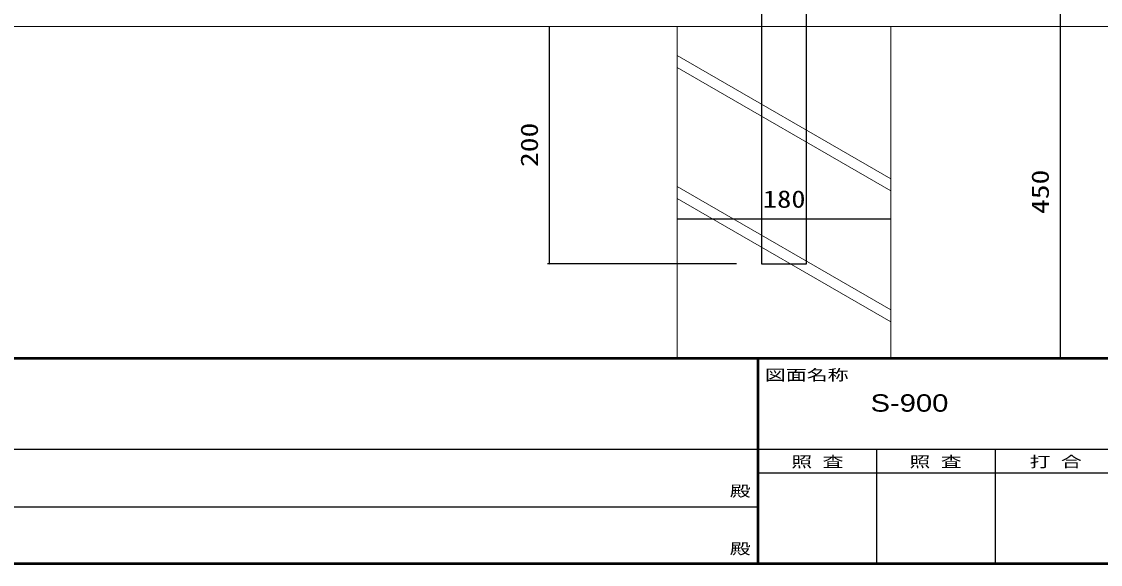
# Model space of a CAD drawing. Units: millimetres, scale not verified. Extents: x -210 to 199, y -148 to 137.
# Drawn here: x -5.4 to 108.2, y -148.1 to -90.9 of the extents above; entities that cross this region are included whole.
import ezdxf
from ezdxf.enums import TextEntityAlignment as Align

# ---------------------------------------------------------------- set-up
doc = ezdxf.new("R2010")
doc.units = ezdxf.units.MM
for name, color, linetype, lineweight in [('0-0', 6, 'Continuous', 25), ('0-1_0', 6, 'Continuous', 25), ('0-2_DIM1', 3, 'Continuous', 25), ('0-8_支柱', 60, 'Continuous', 25), ('0-9_THN', 4, 'Continuous', 9)]:
    doc.layers.add(name, color=color, linetype=linetype, lineweight=lineweight)
doc.styles.add('Arial', font='')
doc.styles.add('ＭＳ ゴシック', font='')
doc.styles.add('ＭＳ 明朝', font='')
doc.styles.get('Arial').set_extended_font_data('Arial')
doc.styles.get('ＭＳ ゴシック').set_extended_font_data('MS Gothic')
doc.styles.get('ＭＳ 明朝').set_extended_font_data('MS Mincho')

# ---------------------------------------------------------------- blocks, each defined once
blk = doc.blocks.new('A$C54DE35E0')
at = {"layer": '0-1_0'}
for p, q in [((0, -368.5), (556.725, -368.5)), ((0.2, -368.7), (556.525, -368.7)), ((386.873, -368.5), (386.873, -399)), ((387.073, -368.5), (387.073, -399)), ((236.106, -382), (541.973, -382)), ((404.473, -382), (404.473, -399)), ((421.973, -382), (421.973, -399)), ((386.973, -385.5), (456.973, -385.5)), ((236.106, -390.5), (386.973, -390.5)), ((556.525, -398.8), (0.2, -398.8))]:
    blk.add_line(p, q, dxfattribs=at)
blk.add_lwpolyline([(556.725, -399), (0, -399), (0, 0)], dxfattribs=at)
at = {"layer": '0-1_0', "style": 'ＭＳ 明朝', "width": 1.4}
for s, p in [('図面名称', (388.026, -372.372)), ('照 査', (391.914, -385.156)), ('照 査', (409.32, -385.156)), ('打 合', (427.028, -385.156)), ('殿', (382.847, -389.481)), ('殿', (382.847, -397.981))]:
    blk.add_text(s, height=1.613, dxfattribs=at).set_placement(p, align=Align.BOTTOM_LEFT)
blk = doc.blocks.new('filled_dot')
at = {"color": 0, "linetype": 'Continuous', "lineweight": -2, "const_width": 1.25}
blk.add_lwpolyline([(-0.625, 0, 1), (0.625, 0, 1)], format="xyb", close=True, dxfattribs=at)
blk = doc.blocks.new('filled_arrow')
at = {"color": 0, "linetype": 'Continuous', "lineweight": -2}
blk.add_solid([(7.5, 1.25), (0, 0), (7.5, -1.25)], dxfattribs=at)
blk = doc.blocks.new('Viewport_NO.1')
at = {"layer": '0-2_DIM1'}
for p, q in [((34607.497, -63920.38), (34607.497, -63970.38)), ((34177.193, -63970.38), (34177.193, -64170.38)), ((34607.497, -63970.38), (34607.497, -64249.102)), ((34284.965, -64132.43), (34464.965, -64132.43)), ((34334.965, -64170.38), (34175.943, -64170.38))]:
    blk.add_line(p, q, dxfattribs=at)
at = {"layer": '0-8_支柱'}
blk.add_lwpolyline([(34355.965, -64170.38), (34393.965, -64170.38), (34393.965, -63060.38), (34355.965, -63060.38)], close=True, dxfattribs=at)
at = {"layer": '0-9_THN'}
for p, q in [((32154.078, -63970.38), (34284.965, -63970.38)), ((34284.965, -64249.102), (34284.965, -63970.38)), ((34284.965, -63970.38), (34464.965, -63970.38)), ((34464.965, -64098.786), (34284.965, -63994.863)), ((34464.965, -64108.786), (34284.965, -64004.863)), ((34464.965, -64209.084), (34284.965, -64105.161)), ((34464.965, -64219.084), (34284.965, -64115.161))]:
    blk.add_line(p, q, dxfattribs=at)
blk.add_lwpolyline([(34464.965, -64249.102), (34464.965, -63970.38), (34890.729, -63970.38)], dxfattribs=at)
at = {"layer": '0-0', "xscale": 5.715959, "yscale": 5.715959}
blk.add_blockref('A$C54DE35E0', (32140.978, -62142.773), dxfattribs=at)
at = {"layer": '0-2_DIM1'}
for name, p, xscale, yscale, rotation in [('filled_dot', (34177.193, -63970.38), 0.4, 0.4, 90), ('filled_dot', (34607.497, -63970.38), 0.4, 0.4, 270), ('filled_dot', (34607.497, -63970.38), 0.4, 0.4, 90), ('filled_dot', (34284.965, -64132.43), 0.4, 0.4, 180), ('filled_dot', (34177.193, -64170.38), 0.4, 0.4, 270), ('filled_arrow', (34607.497, -64249.102), 0.133, 0.133, 270)]:
    blk.add_blockref(name, p, dxfattribs=dict(at, xscale=xscale, yscale=yscale, rotation=rotation))
at = {"layer": '0-2_DIM1', "xscale": 0.4, "yscale": 0.4}
blk.add_blockref('filled_dot', (34464.965, -64132.43), dxfattribs=at)
at = {"layer": '0-1_0', "color": 7, "style": 'Arial', "width": 1.2}
blk.add_text('S-900', height=14.66, dxfattribs=at).set_placement((34447.891, -64299.21), align=Align.BOTTOM_LEFT)
at = {"layer": '0-2_DIM1', "style": 'ＭＳ ゴシック', "width": 1.25}
for s, p in [('200', (34172.193, -64088.756)), ('450', (34602.497, -64128.32))]:
    blk.add_text(s, height=14.66, rotation=90, dxfattribs=at).set_placement(p, align=Align.BOTTOM_LEFT)
at = {"layer": '0-2_DIM1', "style": 'ＭＳ ゴシック', "width": 1.2}
blk.add_text('180', height=14.66, dxfattribs=at).set_placement((34357.249, -64127.43), align=Align.BOTTOM_LEFT)

msp = doc.modelspace()

# ---------------------------------------------------------------- block references
at = {"layer": '0-0', "xscale": 0.125, "yscale": 0.125}
msp.add_blockref('Viewport_NO.1', (-4221.973, 7904.846), dxfattribs=at)

doc.saveas('drawing.dxf')
